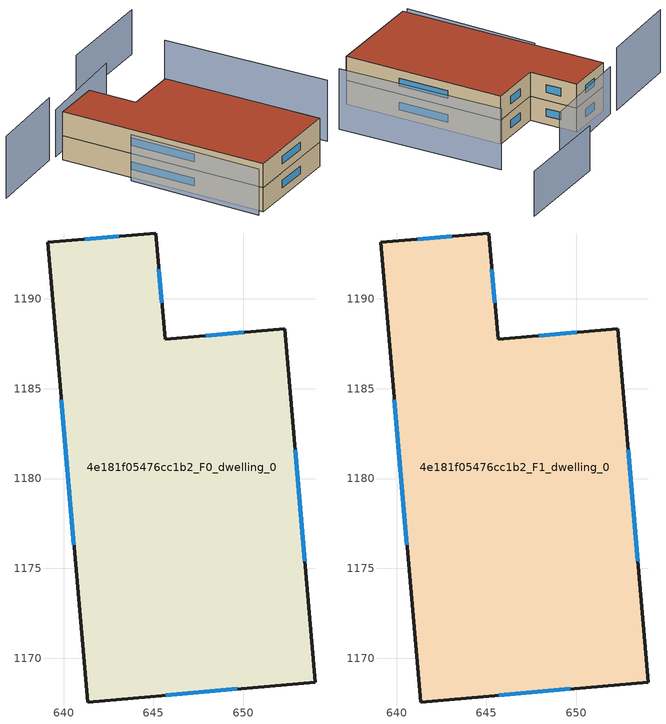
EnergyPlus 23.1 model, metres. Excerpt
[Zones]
4e181f05476cc1b2_F0_dwelling_0
 floor ground (EU_floor_Construction): 652.3,1188.33 654.02,1168.67 641.34,1167.57 639.11,1193.14 645.13,1193.67 645.65,1187.75 z0
 wall outside (EU_wall_Construction): 645.65,1187.75 645.13,1193.67 639.11,1193.14 641.34,1167.57 654.02,1168.67 652.3,1188.33 645.65,1187.75 z0:3
 window (EU_Window_Construction): 645.47,1189.78 645.31,1191.64 / 650.03,1188.13 647.93,1187.95 / 653.43,1175.4 652.89,1181.6 / 645.68,1167.94 649.68,1168.29 / 639.87,1184.39 640.57,1176.32 / 643.07,1193.49 641.17,1193.32 z1.03:1.97
4e181f05476cc1b2_F1_dwelling_0
 floor to 4e181f05476cc1b2_F0_dwelling_0 (EU_floor_Construction): 652.3,1188.33 654.02,1168.67 641.34,1167.57 639.11,1193.14 645.13,1193.67 645.65,1187.75 z3
 wall outside (EU_wall_Construction): 645.65,1187.75 645.13,1193.67 639.11,1193.14 641.34,1167.57 654.02,1168.67 652.3,1188.33 645.65,1187.75 z3:6
 window (EU_Window_Construction): 645.47,1189.78 645.31,1191.64 / 650.03,1188.13 647.93,1187.95 / 653.43,1175.4 652.89,1181.6 / 645.68,1167.94 649.68,1168.29 / 639.87,1184.39 640.57,1176.32 / 643.07,1193.49 641.17,1193.32 z4.03:4.97
 roof outside (EU_roof_Construction): 654.02,1168.67 652.3,1188.33 645.65,1187.75 645.13,1193.67 639.11,1193.14 641.34,1167.57 z6
shading: 639.15,1183.92 640.29,1167.4 z0:5.8; 659.56,1171.48 657.39,1191.95 z0:7.6; 638.15,1194.28 627.73,1192.95 z0:7.8; 651.74,1195.98 639.25,1194.19 z0:5.9; 664.73,1201.47 652.04,1200.2 z0:5.6
[Building]
EU S2 Campaign: North Axis=0; Terrain=City; Solar Distribution=FullExterior
[Site:Location]
Cape.Town.Intl.AP: Latitude=-33.965; Longitude=18.602; Time Zone=2; Elevation=46
[SizingPeriod:WeatherFileDays]
AnnualSizingPeriod: Begin Month=1; Begin Day of Month=1; End Month=12; End Day of Month=31; Day of Week for Start Day=Monday; Use Weather File Daylight Saving Period=No; Use Weather File Rain and Snow Indicators=No
[MATERIAL]
EU_InternalMass_Material: Roughness=MediumRough; Thickness=0.1; Conductivity=1; Density=1800; Specific Heat=900; Thermal Absorptance=0.9; Solar Absorptance=0.7; Visible Absorptance=0.7
[MATERIAL:NOMASS] Roughness=MediumRough; Thermal Absorptance=0.9; Solar Absorptance=0.7; Visible Absorptance=0.7
Name | Thermal Resistance
EU_wall_NoMass | 0.493876
EU_roof_NoMass | 0.449382
EU_floor_NoMass | 1.25
[WINDOWMATERIAL:SIMPLEGLAZINGSYSTEM]
EU_Window_SimpleGlazing: UFactor=4.4; Solar Heat Gain Coefficient=0.85; Visible Transmittance=0.85
[CONSTRUCTION]
EU_wall_Construction: EU_wall_NoMass
EU_roof_Construction: EU_roof_NoMass
EU_floor_Construction: EU_floor_NoMass
EU_Window_Construction: EU_Window_SimpleGlazing
EU_InternalMass_Construction: EU_InternalMass_Material
[ZONE] Type=1; Multiplier=1; Ceiling Height=autocalculate; Volume=861.47; Floor Area=autocalculate; Part of Total Floor Area=Yes
4e181f05476cc1b2_F0_dwelling_0; 4e181f05476cc1b2_F1_dwelling_0
[INTERNALMASS] Construction=EU_InternalMass_Construction; Surface Area=287.157
Name | Zone or ZoneList
4e181f05476cc1b2_F0_dwelling_0_EU_InternalMass | 4e181f05476cc1b2_F0_dwelling_0
4e181f05476cc1b2_F1_dwelling_0_EU_InternalMass | 4e181f05476cc1b2_F1_dwelling_0
[OTHEREQUIPMENT] Fuel Type=Electricity; Design Level Calculation Method=Watts/Area; Power per Zone Floor Area=1; Fraction Latent=0; Fraction Radiant=0; Fraction Lost=0; Carbon Dioxide Generation Rate=0; EndUse Subcategory=EU_Step8_InternalGains
Name | Zone or ZoneList or Space or SpaceList | Schedule
EU_Step8_InternalGain_4e181f05476cc1b2_F0_dwelling_0_f000 | 4e181f05476cc1b2_F0_dwelling_0 | EU_Step8_GainSchedule_4e181f05476cc1b2_F0_dwelling_0_f000
EU_Step8_InternalGain_4e181f05476cc1b2_F1_dwelling_0_f000 | 4e181f05476cc1b2_F1_dwelling_0 | EU_Step8_GainSchedule_4e181f05476cc1b2_F1_dwelling_0_f000
[ZONEVENTILATION:DESIGNFLOWRATE] Schedule=EU_AlwaysOn; Design Flow Rate Calculation Method=AirChanges/Hour; Air Changes per Hour=0.64; Ventilation Type=Natural; Fan Pressure Rise=0; Fan Total Efficiency=1; Constant Term Coefficient=1; Temperature Term Coefficient=0; Velocity Term Coefficient=0; Velocity Squared Term Coefficient=0; Minimum Indoor Temperature=-100; Maximum Indoor Temperature=100; Delta Temperature=-100; Minimum Outdoor Temperature=-100; Maximum Outdoor Temperature=100; Maximum Wind Speed=40
Name | Zone or ZoneList or Space or SpaceList
EU_ConstantAir_4e181f05476cc1b2_F0_dwelling_0 | 4e181f05476cc1b2_F0_dwelling_0
EU_ConstantAir_4e181f05476cc1b2_F1_dwelling_0 | 4e181f05476cc1b2_F1_dwelling_0
[HVACTEMPLATE:THERMOSTAT] Constant Heating Setpoint=20; Constant Cooling Setpoint=50
EU_HeatOnly_4e181f05476cc1b2_F0_dwelling_0; EU_HeatOnly_4e181f05476cc1b2_F1_dwelling_0
[HVACTEMPLATE:ZONE:IDEALLOADSAIRSYSTEM] System Availability Schedule=EU_AlwaysOn; Maximum Heating Supply Air Temperature=50; Minimum Cooling Supply Air Temperature=13; Maximum Heating Supply Air Humidity Ratio=0.0156; Minimum Cooling Supply Air Humidity Ratio=0.0077; Heating Limit=NoLimit; Cooling Limit=NoLimit; Heating Availability Schedule=EU_AlwaysOn; Cooling Availability Schedule=EU_CoolingOff; Dehumidification Control Type=ConstantSensibleHeatRatio; Cooling Sensible Heat Ratio=0.7; Dehumidification Setpoint=60; Humidification Control Type=None; Humidification Setpoint=30; Outdoor Air Method=None; Outdoor Air Flow Rate per Person=0.00944; Outdoor Air Flow Rate per Zone Floor Area=0; Outdoor Air Flow Rate per Zone=0; Demand Controlled Ventilation Type=None; Outdoor Air Economizer Type=NoEconomizer; Heat Recovery Type=None; Sensible Heat Recovery Effectiveness=0.7; Latent Heat Recovery Effectiveness=0.65
Name | Template Thermostat
4e181f05476cc1b2_F0_dwelling_0 | EU_HeatOnly_4e181f05476cc1b2_F0_dwelling_0
4e181f05476cc1b2_F1_dwelling_0 | EU_HeatOnly_4e181f05476cc1b2_F1_dwelling_0
[SIZING:ZONE] Zone Cooling Design Supply Air Temperature Input Method=SupplyAirTemperature; Zone Cooling Design Supply Air Temperature=13; Zone Heating Design Supply Air Temperature Input Method=SupplyAirTemperature; Zone Heating Design Supply Air Temperature=50; Zone Cooling Design Supply Air Humidity Ratio=0.008; Zone Heating Design Supply Air Humidity Ratio=0.008; Cooling Design Air Flow Method=DesignDay; Cooling Design Air Flow Rate=0; Cooling Minimum Air Flow per Zone Floor Area=0.000762; Cooling Minimum Air Flow=0; Cooling Minimum Air Flow Fraction=0.2; Heating Design Air Flow Method=DesignDay; Heating Design Air Flow Rate=0; Heating Maximum Air Flow per Zone Floor Area=0.002032; Heating Maximum Air Flow=0.141576; Heating Maximum Air Flow Fraction=0.3; Account for Dedicated Outdoor Air System=No; Dedicated Outdoor Air System Control Strategy=NeutralSupplyAir; Dedicated Outdoor Air Low Setpoint Temperature for Design=autosize; Dedicated Outdoor Air High Setpoint Temperature for Design=autosize; Zone Load Sizing Method=Sensible Load Only No Latent Load; Zone Latent Cooling Design Supply Air Humidity Ratio Input Method=HumidityRatioDifference; Zone Cooling Design Supply Air Humidity Ratio Difference=0.005; Zone Latent Heating Design Supply Air Humidity Ratio Input Method=HumidityRatioDifference; Zone Humidification Design Supply Air Humidity Ratio Difference=0.005
4e181f05476cc1b2_F0_dwelling_0; 4e181f05476cc1b2_F1_dwelling_0
[SCHEDULE:CONSTANT]
Name | Hourly Value
EU_AlwaysOn | 1
EU_CoolingOff | 0
[SCHEDULE:FILE] Column Number=1; Rows to Skip at Top=0; Number of Hours of Data=8760; Column Separator=Comma; Interpolate to Timestep=No; Minutes per Item=60; Adjust Schedule for Daylight Savings=Yes
Name | File
EU_Step8_GainSchedule_4e181f05476cc1b2_F0_dwelling_0_f000 | ../../schedules/4e181f05476cc1b2/4e181f05476cc1b2_F0_dwelling_0_f000_gain.csv
EU_Step8_GainSchedule_4e181f05476cc1b2_F1_dwelling_0_f000 | ../../schedules/4e181f05476cc1b2/4e181f05476cc1b2_F1_dwelling_0_f000_gain.csv
